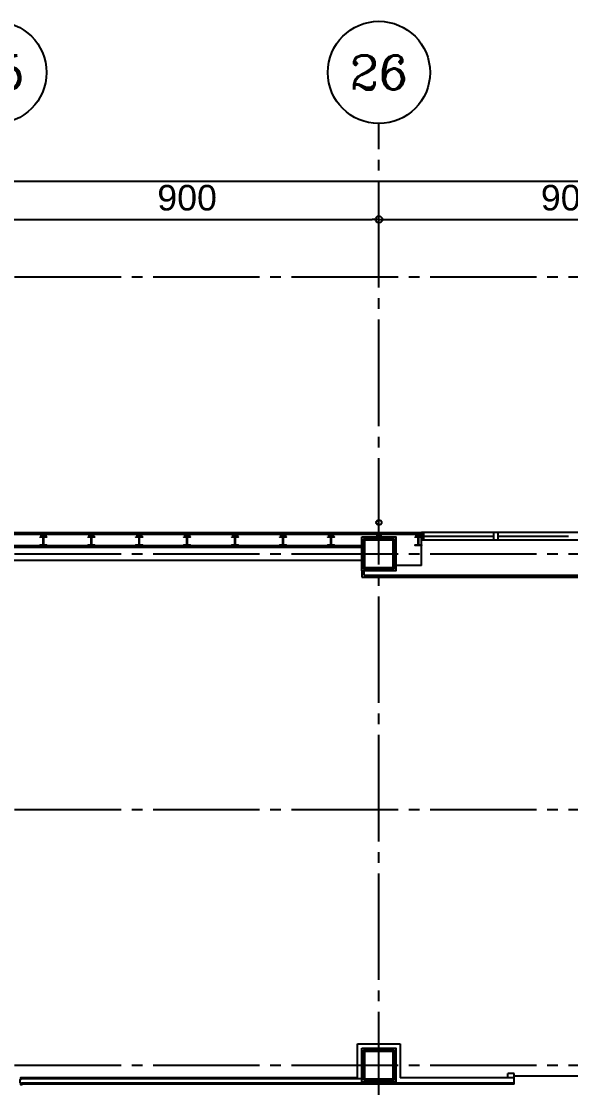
# Model space of a CAD drawing. Header units: millimetres. Extents: x -48783 to 40488, y 6477 to 32964.
# Drawn here: x 21661 to 22950, y 17497 to 20000 of the extents above; entities that cross this region are included whole.
import ezdxf
from ezdxf.enums import TextEntityAlignment as Align

# ---------------------------------------------------------------- set-up
doc = ezdxf.new("R2010")
doc.units = ezdxf.units.MM
doc.header["$LTSCALE"] = 100
doc.linetypes.add('X-N-FAB-L20$0$COL-CEN-LIN', pattern=[3.25, 2.5, -0.25, 0.25, -0.25])
for name, color, linetype in [('0-XREF', 7, 'Continuous'), ('X-N-FAB-L20$0$0-MC', 8, 'Continuous'), ('X-N-FAB-L20$0$0-NC', 8, 'Continuous'), ('X-N-FAB-L20$0$08', 8, 'Continuous'), ('X-N-FAB-L20$0$200K新增範圍', 8, 'Continuous'), ('X-N-FAB-L20$0$BLOCK', 8, 'Continuous'), ('X-N-FAB-L20$0$CCL', 8, 'X-N-FAB-L20$0$COL-CEN-LIN'), ('X-N-FAB-L20$0$COL', 8, 'Continuous'), ('X-N-FAB-L20$0$COL-S', 8, 'Continuous')]:
    doc.layers.add(name, color=color, linetype=linetype)
doc.layers.add('X-N-FAB-L20$0$A-BLOCK', color=8, linetype='Continuous', plot=False)
doc.layers.add('X-N-FAB-L20$0$DIM', color=8, linetype='Continuous', plot=False)
doc.styles.add('X-N-FAB-L20$0$COL-NUM', font='romanc')
doc.styles.add('X-N-FAB-L20$0$DimStyUse', font='romans.shx', dxfattribs={"width": 0.7})
doc.styles.add('X-N-FAB-L20$0$Gen-Text', font='arial.ttf', dxfattribs={"height": 2.5})
doc.dimstyles.new('X-N-FAB-L20$0$CIRL', dxfattribs={"dimtxt": 30, "dimasz": 8, "dimexe": 8, "dimexo": 0, "dimgap": 5, "dimtad": 1, "dimdsep": 46, "dimtxsty": 'X-N-FAB-L20$0$DimStyUse', "dimblk": 'X-N-FAB-L20$0$_Origin', "dimcen": 10, "dimdle": 8, "dimclrt": 2, "dimazin": 0, "dimtfac": 1, "dimtix": 1, "dimtmove": 2, "dimatfit": 3, "dimfxl": 10, "dimtolj": 1, "dimarcsym": 0})

# ---------------------------------------------------------------- blocks, each defined once
blk = doc.blocks.new('X-N-FAB-L20$0$_Origin')
at = {"color": 0, "linetype": 'ByBlock', "lineweight": -2}
blk.add_line((0, 0), (-1, 0), dxfattribs=at)
blk.add_circle((0, 0), 0.5, dxfattribs=at)
blk = doc.blocks.new('*D182')
at = {"layer": 'DefPoints', "color": 0, "transparency": 16777216}
for p in [(27970, 9025), (1020, 8935), (27970, 8935)]:
    blk.add_point(p, dxfattribs=at)
at = {"layer": 'X-N-FAB-L20$0$DIM', "color": 0, "lineweight": -2, "transparency": 16777216}
for p, q in [((1020, 8935), (1020, 9045)), ((27970, 8935), (27970, 9045)), ((1036, 9025), (27954, 9025))]:
    blk.add_line(p, q, dxfattribs=at)
at = {"layer": 'X-N-FAB-L20$0$DIM', "color": 0, "lineweight": -2, "transparency": 16777216, "xscale": 16, "yscale": 16, "zscale": 16, "rotation": 180}
blk.add_blockref('X-N-FAB-L20$0$_Origin', (1020, 9025), dxfattribs=at)
at = {"layer": 'X-N-FAB-L20$0$DIM', "color": 0, "lineweight": -2, "transparency": 16777216, "xscale": 16, "yscale": 16, "zscale": 16}
blk.add_blockref('X-N-FAB-L20$0$_Origin', (27970, 9025), dxfattribs=at)
at = {"layer": 'X-N-FAB-L20$0$DIM', "color": 2, "transparency": 16777216, "insert": (14495, 9075.6), "char_height": 2.5, "attachment_point": 5, "style": 'X-N-FAB-L20$0$Gen-Text'}
blk.add_mtext('\\A1;{\\H24x;26950}', dxfattribs=at)
blk = doc.blocks.new('X-N-FAB-L20$0$cn-y')
at = {"layer": 'X-N-FAB-L20$0$0-MC'}
blk.add_circle((-50, 0), 50, dxfattribs=at)
at = {"layer": 'X-N-FAB-L20$0$0-NC', "style": 'X-N-FAB-L20$0$COL-NUM'}
blk.add_attdef('GRID-Y', text='', height=50, dxfattribs=at).set_placement((-50, 0), align=Align.MIDDLE_CENTER)
blk = doc.blocks.new('*D161')
at = {"layer": 'DefPoints', "color": 0, "transparency": 16777216}
for p in [(23520, 8935), (22620, 8845), (23520, 8845)]:
    blk.add_point(p, dxfattribs=at)
at = {"layer": 'X-N-FAB-L20$0$DIM', "color": 0, "lineweight": -2, "transparency": 16777216}
for p, q in [((22620, 8845), (22620, 8955)), ((23520, 8845), (23520, 8955)), ((22636, 8935), (23504, 8935))]:
    blk.add_line(p, q, dxfattribs=at)
at = {"layer": 'X-N-FAB-L20$0$DIM', "color": 0, "lineweight": -2, "transparency": 16777216, "xscale": 16, "yscale": 16, "zscale": 16, "rotation": 180}
blk.add_blockref('X-N-FAB-L20$0$_Origin', (22620, 8935), dxfattribs=at)
at = {"layer": 'X-N-FAB-L20$0$DIM', "color": 0, "lineweight": -2, "transparency": 16777216, "xscale": 16, "yscale": 16, "zscale": 16}
blk.add_blockref('X-N-FAB-L20$0$_Origin', (23520, 8935), dxfattribs=at)
at = {"layer": 'X-N-FAB-L20$0$DIM', "color": 2, "transparency": 16777216, "insert": (23070, 8985.6), "char_height": 2.5, "attachment_point": 5, "style": 'X-N-FAB-L20$0$Gen-Text'}
blk.add_mtext('\\A1;{\\H24x;900}', dxfattribs=at)
blk = doc.blocks.new('*D162')
at = {"layer": 'DefPoints', "color": 0, "transparency": 16777216}
for p in [(24420, 8935), (23520, 8845), (24420, 8845)]:
    blk.add_point(p, dxfattribs=at)
at = {"layer": 'X-N-FAB-L20$0$DIM', "color": 0, "lineweight": -2, "transparency": 16777216}
for p, q in [((23520, 8845), (23520, 8955)), ((24420, 8845), (24420, 8955)), ((23536, 8935), (24404, 8935))]:
    blk.add_line(p, q, dxfattribs=at)
at = {"layer": 'X-N-FAB-L20$0$DIM', "color": 0, "lineweight": -2, "transparency": 16777216, "xscale": 16, "yscale": 16, "zscale": 16, "rotation": 180}
blk.add_blockref('X-N-FAB-L20$0$_Origin', (23520, 8935), dxfattribs=at)
at = {"layer": 'X-N-FAB-L20$0$DIM', "color": 0, "lineweight": -2, "transparency": 16777216, "xscale": 16, "yscale": 16, "zscale": 16}
blk.add_blockref('X-N-FAB-L20$0$_Origin', (24420, 8935), dxfattribs=at)
at = {"layer": 'X-N-FAB-L20$0$DIM', "color": 2, "transparency": 16777216, "insert": (23970, 8985.6), "char_height": 2.5, "attachment_point": 5, "style": 'X-N-FAB-L20$0$Gen-Text'}
blk.add_mtext('\\A1;{\\H24x;900}', dxfattribs=at)
blk = doc.blocks.new('X-N-FAB-L20$0$A$Cc7bb84f0')
at = {"layer": 'X-N-FAB-L20$0$COL-S'}
for points in [[(0, 70), (70, 70), (70, 0), (0, 0)], [(2, 68), (68, 68), (68, 2), (2, 2)]]:
    blk.add_lwpolyline(points, close=True, dxfattribs=at)
blk = doc.blocks.new('X-N-FAB-L20$0$A$C762889a9')
at = {"layer": 'X-N-FAB-L20$0$COL'}
blk.add_lwpolyline([(0, 80), (80, 80), (80, 0), (0, 0)], close=True, dxfattribs=at)
at = {"layer": 'X-N-FAB-L20$0$COL-S'}
for points in [[(5, 5), (5, 75), (75, 75), (75, 5)], [(7, 7), (7, 73), (73, 73), (73, 7)]]:
    blk.add_lwpolyline(points, close=True, dxfattribs=at)
blk = doc.blocks.new('X-N-FAB-L20$0$A$C1d07c4d4')
blk.add_circle((23217.4, 8198.6), 6.25)
at = {"layer": 'X-N-FAB-L20$0$08'}
for p, q in [((20564.4, 8175), (23317.4, 8175)), ((20564.4, 8171.5), (23317.4, 8171.5)), ((24017.4, 8175), (23317.4, 8175)), ((23317.4, 8097.5), (23317.4, 8175)), ((23317.4, 8175), (23317.4, 8158)), ((23322.4, 8175), (23322.4, 8158)), ((23322.4, 8166.5), (23487.4, 8166.5)), ((23487.4, 8158), (23487.4, 8175)), ((23497.4, 8158), (23497.4, 8175)), ((23497.4, 8166.5), (23662.4, 8166.5)), ((22352.4, 8145), (23182.4, 8145)), ((23317.4, 8158), (24017.4, 8158)), ((23177.4, 8085), (23177.4, 8070)), ((23182.4, 8085), (23182.4, 8075)), ((23317.4, 8097.5), (23257.4, 8097.5)), ((23177.4, 8070), (24157.4, 8070)), ((23182.4, 8075), (24152.4, 8075)), ((23167.4, 6975), (23267.4, 6975)), ((23167.4, 6975), (23267.4, 6975)), ((23167.4, 6895), (23167.4, 6975)), ((23267.4, 6975), (23267.4, 6895)), ((23167.4, 6895), (22379.9, 6895)), ((23177.4, 6892.5), (22379.9, 6892.5)), ((23534.9, 6895), (23267.4, 6895)), ((23519.9, 6895), (23519.9, 6905)), ((23534.9, 6905), (23519.9, 6905)), ((23534.9, 6895), (23534.9, 6905)), ((23534.9, 6900), (23834.9, 6900)), ((23534.9, 6880), (23534.9, 6895)), ((23534.9, 6882.5), (22379.9, 6882.5)), ((23534.9, 6880), (22379.9, 6880))]:
    blk.add_line(p, q, dxfattribs=at)
for points in [[(22422.4, 8165), (22437.4, 8165), (22437.4, 8164.1), (22430.2, 8164.1), (22430.2, 8145.9), (22437.4, 8145.9), (22437.4, 8145), (22422.4, 8145), (22422.4, 8145.9), (22429.6, 8145.9), (22429.6, 8164.1), (22422.4, 8164.1)], [(22424.3, 8170), (22424.3, 8165), (22429.3, 8165), (22429.3, 8165.6), (22424.9, 8165.6), (22424.9, 8170)], [(22424.9, 8166.5), (22434.9, 8166.5), (22434.9, 8171.5), (22424.9, 8171.5)], [(22435.5, 8170), (22435.5, 8165), (22430.5, 8165), (22430.5, 8165.6), (22434.9, 8165.6), (22434.9, 8170)], [(22534.9, 8165), (22549.9, 8165), (22549.9, 8164.1), (22542.7, 8164.1), (22542.7, 8145.9), (22549.9, 8145.9), (22549.9, 8145), (22534.9, 8145), (22534.9, 8145.9), (22542.1, 8145.9), (22542.1, 8164.1), (22534.9, 8164.1)], [(22536.8, 8170), (22536.8, 8165), (22541.8, 8165), (22541.8, 8165.6), (22537.4, 8165.6), (22537.4, 8170)], [(22537.4, 8166.5), (22547.4, 8166.5), (22547.4, 8171.5), (22537.4, 8171.5)], [(22548, 8170), (22548, 8165), (22543, 8165), (22543, 8165.6), (22547.4, 8165.6), (22547.4, 8170)], [(22647.4, 8165), (22662.4, 8165), (22662.4, 8164.1), (22655.2, 8164.1), (22655.2, 8145.9), (22662.4, 8145.9), (22662.4, 8145), (22647.4, 8145), (22647.4, 8145.9), (22654.6, 8145.9), (22654.6, 8164.1), (22647.4, 8164.1)], [(22649.3, 8170), (22649.3, 8165), (22654.3, 8165), (22654.3, 8165.6), (22649.9, 8165.6), (22649.9, 8170)], [(22649.9, 8166.5), (22659.9, 8166.5), (22659.9, 8171.5), (22649.9, 8171.5)], [(22660.5, 8170), (22660.5, 8165), (22655.5, 8165), (22655.5, 8165.6), (22659.9, 8165.6), (22659.9, 8170)], [(22759.9, 8165), (22774.9, 8165), (22774.9, 8164.1), (22767.7, 8164.1), (22767.7, 8145.9), (22774.9, 8145.9), (22774.9, 8145), (22759.9, 8145), (22759.9, 8145.9), (22767.1, 8145.9), (22767.1, 8164.1), (22759.9, 8164.1)], [(22761.8, 8170), (22761.8, 8165), (22766.8, 8165), (22766.8, 8165.6), (22762.4, 8165.6), (22762.4, 8170)], [(22762.4, 8166.5), (22772.4, 8166.5), (22772.4, 8171.5), (22762.4, 8171.5)], [(22773, 8170), (22773, 8165), (22768, 8165), (22768, 8165.6), (22772.4, 8165.6), (22772.4, 8170)], [(22872.4, 8165), (22887.4, 8165), (22887.4, 8164.1), (22880.2, 8164.1), (22880.2, 8145.9), (22887.4, 8145.9), (22887.4, 8145), (22872.4, 8145), (22872.4, 8145.9), (22879.6, 8145.9), (22879.6, 8164.1), (22872.4, 8164.1)], [(22874.3, 8170), (22874.3, 8165), (22879.3, 8165), (22879.3, 8165.6), (22874.9, 8165.6), (22874.9, 8170)], [(22874.9, 8166.5), (22884.9, 8166.5), (22884.9, 8171.5), (22874.9, 8171.5)], [(22885.5, 8170), (22885.5, 8165), (22880.5, 8165), (22880.5, 8165.6), (22884.9, 8165.6), (22884.9, 8170)], [(22984.9, 8165), (22999.9, 8165), (22999.9, 8164.1), (22992.7, 8164.1), (22992.7, 8145.9), (22999.9, 8145.9), (22999.9, 8145), (22984.9, 8145), (22984.9, 8145.9), (22992.1, 8145.9), (22992.1, 8164.1), (22984.9, 8164.1)], [(22986.8, 8170), (22986.8, 8165), (22991.8, 8165), (22991.8, 8165.6), (22987.4, 8165.6), (22987.4, 8170)], [(22987.4, 8166.5), (22997.4, 8166.5), (22997.4, 8171.5), (22987.4, 8171.5)], [(22998, 8170), (22998, 8165), (22993, 8165), (22993, 8165.6), (22997.4, 8165.6), (22997.4, 8170)], [(23097.4, 8165), (23112.4, 8165), (23112.4, 8164.1), (23105.2, 8164.1), (23105.2, 8145.9), (23112.4, 8145.9), (23112.4, 8145), (23097.4, 8145), (23097.4, 8145.9), (23104.6, 8145.9), (23104.6, 8164.1), (23097.4, 8164.1)], [(23099.3, 8170), (23099.3, 8165), (23104.3, 8165), (23104.3, 8165.6), (23099.9, 8165.6), (23099.9, 8170)], [(23099.9, 8166.5), (23109.9, 8166.5), (23109.9, 8171.5), (23099.9, 8171.5)], [(23110.5, 8170), (23110.5, 8165), (23105.5, 8165), (23105.5, 8165.6), (23109.9, 8165.6), (23109.9, 8170)], [(23177.4, 8165), (23257.4, 8165), (23257.4, 8085), (23177.4, 8085)], [(23182.4, 8160), (23252.4, 8160), (23252.4, 8090), (23182.4, 8090)], [(23182.4, 8090), (23182.4, 8160), (23252.4, 8160), (23252.4, 8090)], [(23212.4, 8166.5), (23222.4, 8166.5), (23222.4, 8171.5), (23212.4, 8171.5)], [(23214.9, 8166.5), (23219.9, 8166.5), (23219.9, 8161.5), (23219.3, 8161.5), (23219.3, 8165.9), (23214.9, 8165.9)], [(23216.4, 8175), (23218.4, 8175), (23218.4, 8171.5), (23216.4, 8171.5)], [(23219.9, 8165), (23219.9, 8160), (23224.9, 8160), (23224.9, 8160.6), (23220.5, 8160.6), (23220.5, 8165)], [(23302.4, 8165), (23317.4, 8165), (23317.4, 8164.1), (23310.2, 8164.1), (23310.2, 8145.9), (23317.4, 8145.9), (23317.4, 8145), (23302.4, 8145), (23302.4, 8145.9), (23309.6, 8145.9), (23309.6, 8164.1), (23302.4, 8164.1)], [(23304.3, 8170), (23304.3, 8165), (23309.3, 8165), (23309.3, 8165.6), (23304.9, 8165.6), (23304.9, 8170)], [(23304.9, 8166.5), (23314.9, 8166.5), (23314.9, 8171.5), (23304.9, 8171.5)], [(23315.5, 8170), (23315.5, 8165), (23310.5, 8165), (23310.5, 8165.6), (23314.9, 8165.6), (23314.9, 8170)], [(22352.4, 8110), (23182.4, 8110), (23182.4, 8140), (22352.4, 8140)], [(23184.4, 8092), (23184.4, 8158), (23250.4, 8158), (23250.4, 8092)], [(23177.4, 6965), (23257.4, 6965), (23257.4, 6885), (23177.4, 6885)], [(23182.4, 6890), (23182.4, 6960), (23252.4, 6960), (23252.4, 6890)], [(23184.4, 6892), (23184.4, 6958), (23250.4, 6958), (23250.4, 6892)]]:
    blk.add_lwpolyline(points, close=True, dxfattribs=at)
for points in [[(23213.7, 8175.2), (23216.7, 8175.2), (23216.7, 8173.6), (23218.2, 8173.6), (23218.2, 8175.2), (23221.2, 8175.2)], [(22379.9, 6881.5), (22379.9, 6879), (22377.4, 6879), (22377.4, 6883.5), (22375.9, 6883.5), (22375.9, 6891.5), (22377.4, 6891.5), (22377.4, 6896), (22379.9, 6896), (22379.9, 6893.5)]]:
    blk.add_lwpolyline(points, dxfattribs=at)
blk = doc.blocks.new('X-N-FAB-L20$0$A$C20c95bda')
at = {"layer": 'X-N-FAB-L20$0$CCL'}
for p, q in [((23520, 0), (23520, 9160)), ((240, 8800), (28330, 8800)), ((240, 8150), (28330, 8150)), ((240, 7550), (28330, 7550)), ((240, 6950), (28330, 6950))]:
    blk.add_line(p, q, dxfattribs=at)
at = {"layer": 'X-N-FAB-L20$0$200K新增範圍'}
blk.add_blockref('X-N-FAB-L20$0$A$Cc7bb84f0', (23485, 8115), dxfattribs=at)
at = {"layer": 'X-N-FAB-L20$0$A-BLOCK'}
ref = blk.add_blockref('X-N-FAB-L20$0$cn-y', (22740, 9280), dxfattribs=dict(at, xscale=2.399999999999997, yscale=2.399999999999997, zscale=2.399999999999997))
ref.add_attrib('GRID-Y', '25', dxfattribs={"layer": 'X-N-FAB-L20$0$0-NC', "height": 80, "style": 'X-N-FAB-L20$0$COL-NUM'}).set_placement((22620, 9280), align=Align.MIDDLE_CENTER)
ref = blk.add_blockref('X-N-FAB-L20$0$cn-y', (23640, 9280), dxfattribs=dict(at, xscale=2.399999999999997, yscale=2.399999999999997, zscale=2.399999999999997))
ref.add_attrib('GRID-Y', '26', dxfattribs={"layer": 'X-N-FAB-L20$0$0-NC', "height": 80, "style": 'X-N-FAB-L20$0$COL-NUM'}).set_placement((23520, 9280), align=Align.MIDDLE_CENTER)
at = {"layer": 'X-N-FAB-L20$0$COL'}
blk.add_blockref('X-N-FAB-L20$0$A$C762889a9', (23480, 6910), dxfattribs=at)
at = {"layer": 'X-N-FAB-L20$0$DIM'}
for base, p1, p2, picture, middle in [((27970, 9025), (1020, 8935), (27970, 8935), '*D182', (14495, 9075.634)), ((23520, 8935), (22620, 8845), (23520, 8845), '*D161', (23070, 8985.634)), ((24420, 8935), (23520, 8845), (24420, 8845), '*D162', (23970, 8985.634))]:
    dim = blk.add_linear_dim(base=base, p1=p1, p2=p2, text='{\\H24x;<>}', dimstyle='X-N-FAB-L20$0$CIRL', override={"dimtxt": 60, "dimasz": 16, "dimexe": 20, "dimgap": 20, "dimtxsty": 'X-N-FAB-L20$0$Gen-Text'}, dxfattribs=at)
    dim.commit()
    dim.dimension.update_dxf_attribs({"geometry": picture, "text_midpoint": middle})
blk = doc.blocks.new('X-N-FAB-L20')
blk.add_blockref('X-N-FAB-L20$0$A$C1d07c4d4', (-717.4, 10625))
at = {"layer": 'X-N-FAB-L20$0$BLOCK'}
blk.add_blockref('X-N-FAB-L20$0$A$C20c95bda', (-1020, 10600), dxfattribs=at)

msp = doc.modelspace()

# ---------------------------------------------------------------- block references
at = {"layer": '0-XREF'}
msp.add_blockref('X-N-FAB-L20', (0, 0), dxfattribs=at)

doc.saveas('drawing.dxf')
